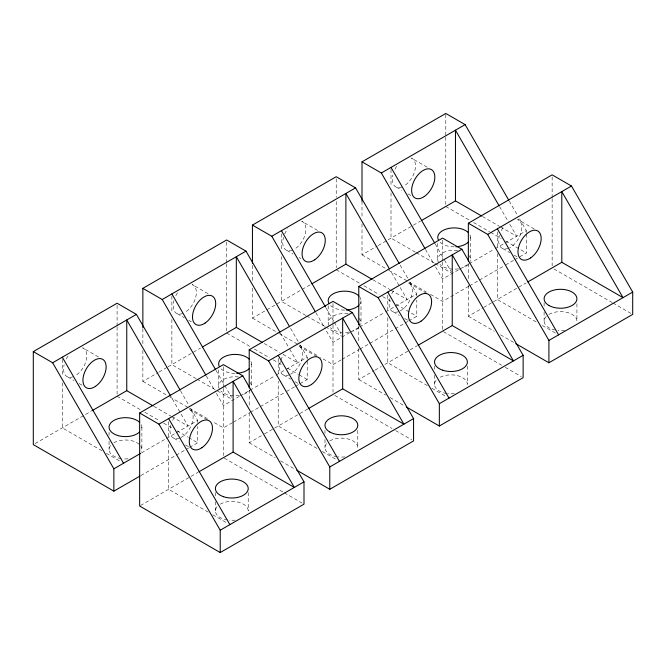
<?xml version="1.0" encoding="UTF-8"?>
<svg xmlns="http://www.w3.org/2000/svg" width="666" height="666" viewBox="0 0 666 666"><rect width="100%" height="100%" fill="white"/><g stroke="black" fill="none" stroke-linecap="round" stroke-linejoin="round"><path stroke-width="0.5" stroke-dasharray="3.33 2.5" d="M35.098 443.589L90.959 411.347M142.865 350.366L142.865 381.377L158.183 372.535M159.082 372.011L167.191 367.332M168.09 366.808L200.524 348.085M252.439 288.137L252.439 318.115L310.098 284.823M362.004 223.851L362.004 254.862L377.322 246.012M378.221 245.496L387.229 240.293M388.128 239.777L420.562 221.045M141.433 452.905L165.601 438.944M166.5 438.428L175.449 433.266M176.348 432.742L197.652 420.446L189.352 406.069M239.369 396.362L223.435 405.561L216.167 392.982M240.26 395.845L249.209 390.676M250.108 390.159L275.175 375.691M276.065 375.174L307.217 357.184L298.917 342.807M349.833 332.584L333 342.299L325.732 329.72M350.724 332.068L358.783 327.422M359.673 326.898L384.74 312.429M385.639 311.913L394.588 306.743M395.479 306.227L416.791 293.931L408.483 279.545M458.499 269.847L442.565 279.046L435.306 266.458M459.398 269.33L468.348 264.161M469.247 263.644L494.305 249.176M495.204 248.659L504.154 243.49M505.053 242.973L526.356 230.669L518.056 216.292M140.892 475.541L188.644 447.977M189.544 447.452L197.652 442.773L197.652 426.531M232.442 422.685L223.435 427.888L212.687 421.686M233.341 422.169L249.559 412.803M250.458 412.287L259.474 407.084M260.373 406.56L285.597 391.999M286.497 391.475L294.605 386.796M295.504 386.28L299.109 384.199M300.008 383.674L307.217 379.512L307.217 360.231M341.109 359.948L333 364.627L320.471 357.392M342.008 359.432L359.124 349.542M360.031 349.026L369.039 343.822M369.938 343.306L394.264 329.262M395.163 328.738L404.17 323.534M405.078 323.018L407.775 321.453M408.683 320.937L416.791 316.258L416.791 300.016M468.697 286.288L442.565 301.373L430.036 294.139M469.597 285.764L478.604 280.569M479.503 280.045L504.736 265.484M505.636 264.96L513.744 260.281M514.643 259.757L526.356 252.997L526.356 233.716M140.543 505.511L198.21 472.219M249.209 412.795L249.209 442.773L263.628 434.448M264.527 433.932L307.775 408.966M358.783 348.501L358.783 379.512L374.101 370.671M375 370.154L381.302 366.508M384.906 364.427L417.341 345.704M468.348 285.248L468.348 316.258L482.767 307.933M483.666 307.417L492.673 302.214M493.573 301.69L526.007 282.967M427.147 167.174L411.33 158.042A16.409 9.474 -60 0 1 414.718 171.187A16.409 9.474 -60 0 1 403.43 186.28M534.373 229.079L517.673 219.439A16.409 9.474 -60 0 1 521.07 232.584A16.409 9.474 -60 0 1 509.773 247.677M482.467 216.5L499.575 226.373M500.482 226.898L516.691 236.255L508.383 221.87M445.787 206.485L469.963 220.438M473.543 222.502L489.652 231.81M490.551 232.326L501.29 238.528M505.769 241.109L526.356 252.997M553.929 268.914L612.112 302.506M613.003 303.022L630.91 313.361M396.47 187.196L401.74 190.243M407.892 193.798L411.405 195.829M502.813 248.593L509.84 252.655M514.235 255.195L516.874 256.718M415.318 252.148L391.009 238.112L391.009 192.366M416.217 252.672L434.224 263.07M435.131 263.586L451.332 272.943M536.072 321.861L497.352 299.509L497.352 253.763M542.374 325.507L555.877 333.3M362.004 254.862L387.962 269.847M388.861 270.363L426.456 292.066M468.348 316.258L494.305 331.243M500.574 334.865L514.002 342.615M317.582 230.436L301.756 221.303A16.409 9.474 -60 0 1 305.153 234.449A16.409 9.474 -60 0 1 293.856 249.534M426.565 293.356L408.108 282.7A16.409 9.474 -60 0 1 411.496 295.846A16.409 9.474 -60 0 1 400.199 310.93M372.902 279.753L390.01 289.635M390.909 290.151L407.117 299.509L390.517 270.754M336.222 269.738L360.389 283.699M363.969 285.764L379.187 294.547M382.767 296.62L390.825 301.265M396.195 304.37L416.791 316.258M443.464 331.66L501.648 365.251M505.228 367.316L521.345 376.623M286.896 250.458L293.048 254.012M299.2 257.559L300.957 258.575M393.24 311.855L399.392 315.409M404.67 318.448L408.183 320.479M305.752 315.409L281.435 301.373L281.435 256.66M306.651 315.925L324.658 326.323M325.557 326.848L341.766 336.205M427.406 385.639L387.787 362.77L387.787 317.024M431.901 388.245L446.312 396.561M252.439 318.115L278.396 333.1M279.287 333.624L298.085 344.472M298.984 344.988L316.891 355.328M358.783 379.512L385.639 395.021M390.11 397.602L404.437 405.869M208.008 293.698L192.191 284.557A16.409 9.474 -60 0 1 195.588 297.702A16.409 9.474 -60 0 1 184.291 312.795M316.991 356.618L298.535 345.962A16.409 9.474 -60 0 1 301.931 359.107A16.409 9.474 -60 0 1 290.634 374.192M264.236 343.531L279.545 352.372M283.142 354.454L297.552 362.77L289.252 348.393M226.656 333L250.824 346.953M254.404 349.026L269.622 357.809M273.202 359.873L282.151 365.043M287.529 368.148L298.268 374.342M299.159 374.866L307.217 379.512M334.79 395.429L392.083 428.504M395.662 430.577L411.771 439.876M177.331 313.719L184.365 317.774M188.753 320.313L191.392 321.836M283.674 375.116L290.709 379.17M295.105 381.71L297.735 383.233M196.179 378.663L171.87 364.627L171.87 318.881M197.086 379.187L231.302 398.942M316.933 448.385L278.213 426.024L278.213 381.318M322.336 451.498L336.746 459.815M142.865 381.377L168.831 396.362M169.722 396.878L188.52 407.734M189.419 408.25L207.317 418.589M249.209 442.773L275.175 457.758M280.544 460.864L294.863 469.13M98.443 356.951L82.626 347.819A16.409 9.474 -60 0 1 86.022 360.964A16.409 9.474 -60 0 1 74.725 376.057M207.426 419.871L188.969 409.215A16.409 9.474 -60 0 1 192.224 422.852A16.409 9.474 -60 0 1 180.311 437.828M153.771 406.277L170.879 416.15M171.778 416.666L187.987 426.024L171.378 397.269M117.091 396.262L141.259 410.214M144.838 412.279L160.056 421.07M163.636 423.135L172.586 428.305M177.064 430.885L187.804 437.087M188.703 437.604L197.652 442.773M224.325 458.175L283.408 492.282M284.307 492.798L302.206 503.138M67.766 376.973L73.918 380.527M79.187 383.574L82.701 385.597M174.109 438.37L179.379 441.416M185.531 444.971L189.052 446.994M101.923 450.765L62.304 427.888L62.304 381.102M106.427 453.363L120.829 461.68M208.267 512.162L168.648 489.285L168.648 443.539M212.77 514.76L227.173 523.076M509.232 201.015L517.532 215.393M499.567 206.593L507.867 220.97M435.114 243.806L443.931 259.082M444.455 259.981L451.198 271.67M425.441 249.384L434.781 265.567M400.183 265.168L407.967 278.654M326.065 307.958L333.849 321.445M334.365 322.344L341.109 334.024M315.875 312.645L325.216 328.821M290.617 328.43L298.401 341.908M280.428 333.108L288.728 347.494M215.975 370.321L224.275 384.698M224.8 385.597L231.543 397.286M206.31 375.899L215.651 392.083M180.528 390.784L188.828 405.169M576.923 303.838L576.923 321.095M552.139 176.923L552.139 197.594M552.139 198.626L552.139 265.817M544.105 302.822L544.105 306.884M544.105 311.963L544.105 321.095M526.356 230.669L526.356 232.7M497.352 231.926L497.352 248.568M470.579 237.371L470.579 259.698M468.348 263.536L468.348 280.078M467.357 366.084L467.357 384.349A16.409 9.474 0 0 0 457.226 375.599A16.409 9.474 0 0 0 439.344 377.655M445.787 114.485L445.787 136.197M445.787 137.229L445.787 204.42M442.565 240.176L442.565 260.856M442.565 261.888L442.565 330.103M437.762 243.456L437.762 259.698M434.54 366.084L434.54 369.13M434.54 375.216L434.54 384.349M416.791 293.931L416.791 295.962M391.009 169.489L391.009 186.13M387.787 295.188L387.787 311.821M362.004 201.107L362.004 217.649M361.005 300.624L361.005 322.952M358.783 325.766L358.783 342.299M357.784 430.361L357.784 447.61A16.409 9.474 0 0 0 347.66 438.861A16.409 9.474 0 0 0 329.778 440.909M336.222 178.779L336.222 197.386M336.222 201.523L336.222 267.674M333 303.438L333 324.109M333 325.141L333 392.332M328.196 305.702L328.196 322.952M324.975 430.361L324.975 433.4M324.975 439.493L324.975 447.61M307.217 357.184L307.217 359.215M281.435 233.791L281.435 250.424M278.213 358.441L278.213 375.083M252.439 265.401L252.439 281.943M251.44 363.886L251.44 386.213A16.409 9.474 0 0 0 249.242 381.476M249.209 390.06L249.209 406.593M248.218 492.599L248.218 510.872M226.656 242.041L226.656 262.712M226.656 263.744L226.656 330.935M223.435 366.7L223.435 387.371M223.435 388.403L223.435 455.586M218.623 369.971L218.623 386.213M215.401 492.599L215.401 496.661M215.401 501.731L215.401 510.872M197.652 420.446L197.652 422.477M171.87 296.004L171.87 312.645M168.648 421.703L168.648 438.336M142.865 328.663L142.865 344.164M141.875 427.147L141.875 449.467M117.091 305.294L117.091 325.974M117.091 327.006L117.091 394.189M109.058 432.217L109.058 435.264M109.058 441.35L109.058 449.467M62.304 359.265L62.304 375.899M398.693 311.621A16.409 9.474 -60 0 1 389.851 298.709M391.766 293.839A16.409 9.474 -60 0 1 393.506 290.884M454.362 393.614A16.409 9.474 0 0 1 447.527 393.614M446.703 393.498A16.409 9.474 0 0 1 436.08 380.344M289.127 374.875A16.409 9.474 -60 0 1 280.577 360.989M280.844 360.206A16.409 9.474 -60 0 1 283.466 354.861M344.797 456.876A16.409 9.474 0 0 1 337.962 456.876M337.129 456.759A16.409 9.474 0 0 1 327.173 442.873M292.349 250.225A16.409 9.474 -60 0 1 283.508 237.304M284.69 233.982A16.409 9.474 -60 0 1 287.645 228.788M358.808 327.689A16.409 9.474 0 0 1 352.805 331.16M348.851 332.101A16.409 9.474 0 0 1 344.605 332.426M342.89 332.376A16.409 9.474 0 0 1 330.394 327.689M328.754 325.408A16.409 9.474 0 0 1 348.018 313.686M358.808 318.215A16.409 9.474 0 0 1 360.756 324.6M359.465 296.62A16.409 9.474 0 0 1 359.465 304.628M344.605 310.098A16.409 9.474 0 0 1 330.394 305.361M182.784 313.478A16.409 9.474 -60 0 1 173.934 300.566M175.849 295.704A16.409 9.474 -60 0 1 178.08 292.049M250.882 388.661A16.409 9.474 0 0 1 243.24 394.414M239.277 395.363A16.409 9.474 0 0 1 235.031 395.687M233.325 395.629A16.409 9.474 0 0 1 220.829 390.95M219.189 388.661A16.409 9.474 0 0 1 238.453 376.948M250.882 361.43A16.409 9.474 0 0 1 250.882 366.333M235.031 373.36A16.409 9.474 0 0 1 220.829 368.623M73.21 376.74A16.409 9.474 -60 0 1 64.119 364.801M66.284 358.957A16.409 9.474 -60 0 1 68.515 355.303M113.861 442.773A16.409 9.474 0 0 1 133.666 441.267A16.409 9.474 0 0 1 141.317 451.923M128.038 458.824A16.409 9.474 0 0 1 122.894 458.824M121.22 458.616A16.409 9.474 0 0 1 110.598 445.462M141.317 424.692A16.409 9.474 0 0 1 141.317 429.595M401.914 186.963A16.409 9.474 -60 0 1 392.823 175.025M394.988 169.189A16.409 9.474 -60 0 1 397.211 165.526M468.381 254.961A16.409 9.474 0 0 1 470.329 261.338M468.381 264.435A16.409 9.474 0 0 1 462.37 267.899M458.416 268.848A16.409 9.474 0 0 1 439.96 264.435M438.32 262.146A16.409 9.474 0 0 1 457.584 250.433M470.013 234.915A16.409 9.474 0 0 1 470.013 239.818M454.17 246.845A16.409 9.474 0 0 1 439.96 242.108M179.562 438.136A16.409 9.474 -60 0 1 170.712 425.224M172.627 420.354A16.409 9.474 -60 0 1 174.375 417.399M220.213 504.17A16.409 9.474 0 0 1 239.385 502.464A16.409 9.474 0 0 1 247.968 512.512M235.223 520.129A16.409 9.474 0 0 1 229.246 520.221M227.564 520.021A16.409 9.474 0 0 1 217.599 506.135M508.258 248.36A16.409 9.474 -60 0 1 499.417 235.448M501.332 230.586A16.409 9.474 -60 0 1 503.071 227.622M548.909 314.394A16.409 9.474 0 0 1 568.09 312.695A16.409 9.474 0 0 1 576.673 322.744M564.76 330.244A16.409 9.474 0 0 1 557.942 330.453M555.244 330.061A16.409 9.474 0 0 1 546.303 316.358"/><path stroke-width="1" d="M139.993 476.065L113.861 491.15L33.3 444.63L33.3 351.606L117.091 303.23L136.422 314.394L180.011 389.885M142.865 327.622L142.865 288.345L226.656 239.976L245.987 251.132L289.577 326.631M252.439 263.336L252.439 225.091L336.222 176.715L355.561 187.879L399.142 263.37M362.004 201.107L362.004 161.83L445.787 113.453L465.126 124.617L508.716 200.116M33.3 351.606L52.639 362.77L136.422 314.394M142.865 288.345L162.204 299.509L245.987 251.132M252.439 225.091L271.77 236.255L355.561 187.879M362.004 161.83L381.335 172.994L465.126 124.617M91.841 410.83L126.756 390.676L152.864 405.752M202.306 347.061L236.322 327.422L262.437 342.49M311.871 283.799L345.887 264.161L372.003 279.237M421.445 220.538L455.461 200.899L481.568 215.975M139.644 413.003L223.435 364.627L242.765 375.791L303.996 481.843L303.996 504.17L220.213 552.547L139.644 506.027L139.644 413.003L158.983 424.167L220.213 530.219L220.213 552.547M249.209 387.987L249.209 349.742L333 301.373L352.339 312.537L413.561 418.589L413.561 440.909L329.778 489.285L296.653 470.163M358.783 324.733L358.783 286.488L442.565 238.112L461.904 249.275L523.135 355.328L523.135 377.655L439.344 426.024L406.227 406.909M468.348 261.472L468.348 223.227L552.139 174.85L571.47 186.014L632.7 292.066L632.7 314.394L548.909 362.77L515.792 343.648M158.983 424.167L242.765 375.791M249.209 349.742L268.548 360.905L352.339 312.537M358.783 286.488L378.113 297.652L461.904 249.275M468.348 223.227L487.687 234.39L571.47 186.014M113.861 491.15L113.861 468.822L140.543 453.421M199.084 471.711L233.1 452.072L294.33 487.429L233.1 381.377L233.1 452.072M308.649 408.458L342.665 388.819L403.896 424.167L342.665 318.115L342.665 388.819M418.223 345.196L452.239 325.557L513.461 360.905L452.239 254.853L452.239 325.557M527.788 281.943L561.804 262.296L623.035 297.652L561.804 191.6L561.804 262.296M220.213 530.219L303.996 481.843M329.778 489.285L329.778 466.958L413.561 418.589M439.344 426.024L439.344 403.704L523.135 355.328M548.909 362.77L548.909 340.443L632.7 292.066M499.042 205.694L455.461 130.203L455.461 200.899M497.352 228.813L558.583 334.865M487.687 234.39L548.909 340.443M391.009 167.407L434.59 242.907M381.335 172.994L424.925 248.485M389.477 268.956L345.887 193.456L345.887 264.161M387.787 292.066L449.009 398.118M378.113 297.652L439.344 403.704M281.435 230.669L325.541 307.059M271.77 236.255L315.359 311.746M279.911 332.209L236.322 256.718L236.322 327.422M278.213 355.328L339.444 461.38M268.548 360.905L329.778 466.958M171.87 293.931L215.459 369.422M162.204 299.509L205.794 375.008M170.862 396.37L126.756 319.98L126.756 390.676M168.648 418.581L229.878 524.633M62.304 357.184L123.535 463.236M52.639 362.77L113.861 468.822M358.808 305.361A16.409 9.474 0 0 1 346.312 310.048M328.754 303.08A16.409 9.474 0 0 1 338.32 291.875A16.409 9.474 0 0 1 358.808 295.887M249.242 368.623A16.409 9.474 0 0 1 236.746 373.31M219.189 366.333A16.409 9.474 0 0 1 228.754 355.136A16.409 9.474 0 0 1 249.242 359.149M139.677 431.876A16.409 9.474 0 0 1 114.918 434.398A16.409 9.474 0 0 1 114.918 419.888A16.409 9.474 0 0 1 139.677 422.411M468.381 242.108A16.409 9.474 0 0 1 455.885 246.786M438.32 239.818A16.409 9.474 0 0 1 447.893 228.621A16.409 9.474 0 0 1 468.381 232.634M421.054 321.179A16.409 9.474 -60 0 0 429.495 295.246A16.409 9.474 -60 0 0 409.482 308.891A16.409 9.474 -60 0 0 421.054 321.179M442.74 370.229A16.409 9.474 0 0 0 467.357 362.021A16.409 9.474 0 0 0 442.74 353.821A16.409 9.474 0 0 0 442.74 370.229M311.488 384.44A16.409 9.474 -60 0 0 319.921 358.508A16.409 9.474 -60 0 0 299.916 372.152A16.409 9.474 -60 0 0 311.488 384.44M329.778 431.984A16.409 9.474 0 0 0 357.226 427.738A16.409 9.474 0 0 0 337.129 416.133A16.409 9.474 0 0 0 329.778 431.984M314.71 259.782A16.409 9.474 -60 0 0 323.152 233.849A16.409 9.474 -60 0 0 303.138 247.494A16.409 9.474 -60 0 0 314.71 259.782M205.145 323.035A16.409 9.474 -60 0 0 213.578 297.111A16.409 9.474 -60 0 0 193.565 310.756A16.409 9.474 -60 0 0 205.145 323.035M95.571 386.297A16.409 9.474 -60 0 0 104.013 360.364A16.409 9.474 -60 0 0 83.999 374.017A16.409 9.474 -60 0 0 95.571 386.297M424.275 196.52A16.409 9.474 -60 0 0 432.717 170.596A16.409 9.474 -60 0 0 412.704 184.241A16.409 9.474 -60 0 0 424.275 196.52M201.923 447.694A16.409 9.474 -60 0 0 210.356 421.769A16.409 9.474 -60 0 0 190.343 435.414A16.409 9.474 -60 0 0 201.923 447.694M223.61 496.744A16.409 9.474 0 0 0 248.218 488.544A16.409 9.474 0 0 0 223.61 480.336A16.409 9.474 0 0 0 223.61 496.744M530.627 257.917A16.409 9.474 -60 0 0 539.06 231.993A16.409 9.474 -60 0 0 519.047 245.637A16.409 9.474 -60 0 0 530.627 257.917M548.909 305.461A16.409 9.474 0 0 0 576.365 301.215A16.409 9.474 0 0 0 556.268 289.618A16.409 9.474 0 0 0 548.909 305.461"/></g></svg>
